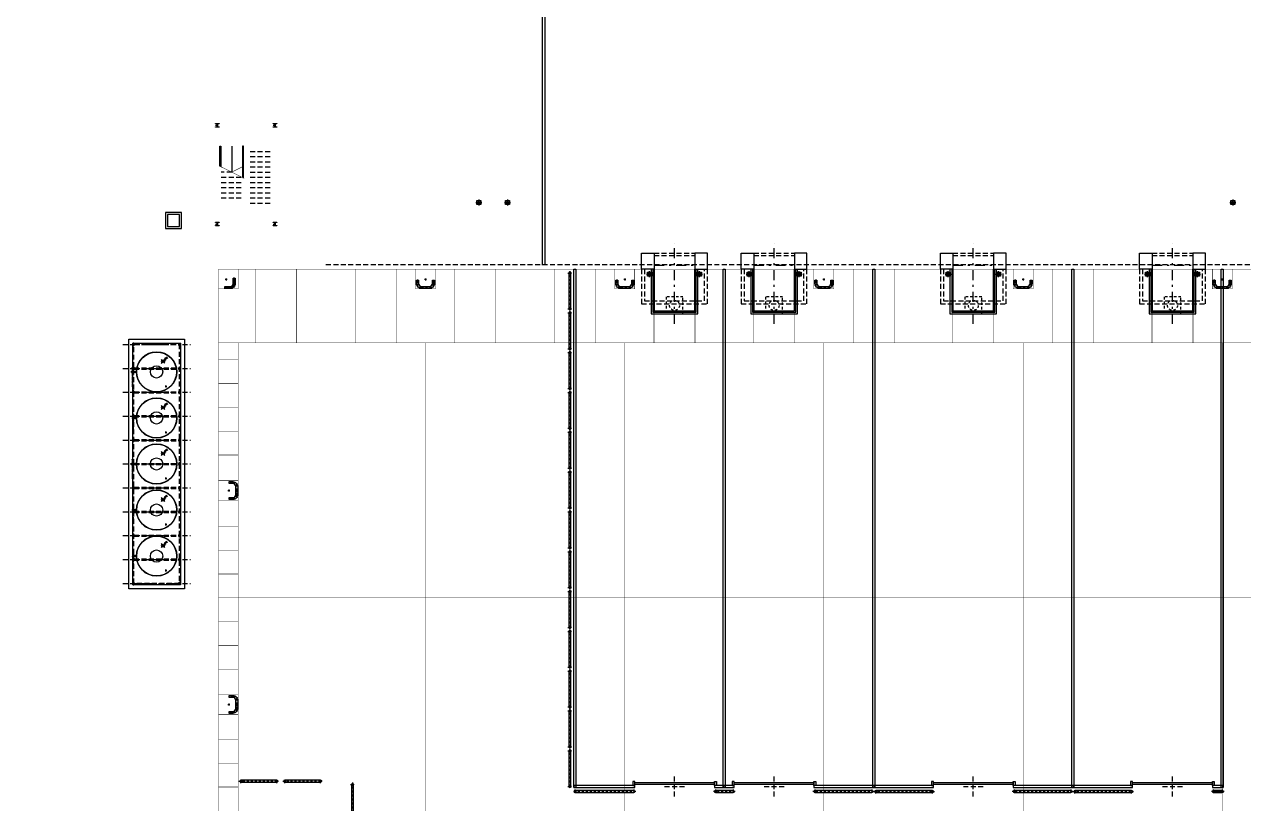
# Model space of a CAD drawing. Header units: millimetres. Extents: x 64 to 660, y 33 to 427.
# Drawn here: x 139.4 to 200.6, y 194.9 to 234.1 of the extents above; entities that cross this region are included whole.
import ezdxf

# ---------------------------------------------------------------- set-up
doc = ezdxf.new("R2010")
doc.units = ezdxf.units.MM
for name, pattern in [('CONTIN', [0]), ('DASHDOT', [1, 0.5, -0.25, 0, -0.25]), ('HIDDEN', [0.375, 0.25, -0.125])]:
    doc.linetypes.add(name, pattern=pattern)
for name, color, linetype in [('-GNBA-IS-AFMONT', 182, 'Continuous'), ('-GNBA-IS-PRI', 7, 'Continuous'), ('-GNBA-IS-VENT', 54, 'Continuous'), ('A-CARP-BARANDA', 7, 'Continuous'), ('A-CARP-DEFENSAS', 37, 'Continuous'), ('A-CARP-REJA', 251, 'Continuous'), ('A-CHAPA-PROY', 251, 'HIDDEN'), ('A-ESCALERA-DET', 252, 'Continuous'), ('A-ESCALERA-PROY-252', 252, 'HIDDEN'), ('A-ESTR-DOCK', 7, 'Continuous'), ('A-ESTR-MET', 7, 'Continuous'), ('A-ESTR-VISTA-01', 1, 'Continuous'), ('A-PAV-JUNTA-CONTRACCION-01', 7, 'Continuous'), ('A-PAV-JUNTA-CONTRACCION-02', 251, 'CONTIN'), ('A-PAV-JUNTA-DILATACION', 251, 'Continuous'), ('A-PAV-JUNTA-EXPANSION', 251, 'Continuous'), ('A-PISO-EXT', 7, 'Continuous'), ('Contorno', 7, 'Continuous')]:
    doc.layers.add(name, color=color, linetype=linetype)
doc.layers.add('00-ASZ-REVISION', color=7, linetype='Continuous', plot=False)

# ---------------------------------------------------------------- blocks, each defined once
blk = doc.blocks.new('*U13')
at = {"true_color": 0xf3e03b}
h = blk.add_hatch(color=53, dxfattribs=at)
h.dxf.hatch_style = 1
edge = h.paths.add_edge_path()
edge.add_line((-0.35, -0.025), (-0.35, -0.2))
edge.add_arc((-0.2, -0.2), 0.15, 180, 270)
edge.add_line((-0.2, -0.35), (0.2, -0.35))
edge.add_arc((0.2, -0.2), 0.15, 270, 360)
edge.add_line((0.35, -0.2), (0.35, -0.025))
edge.add_line((0.35, -0.025), (0.45, -0.025))
edge.add_line((0.45, -0.025), (0.45, -0.2))
edge.add_arc((0.2, -0.2), 0.25, -90, 0, ccw=False)
edge.add_line((0.2, -0.45), (-0.2, -0.45))
edge.add_arc((-0.2, -0.2), 0.25, 180, 270, ccw=False)
edge.add_line((-0.45, -0.2), (-0.45, -0.025))
edge.add_line((-0.45, -0.025), (-0.35, -0.025))
at = {"color": 253, "linetype": 'DASHDOT', "ltscale": 0.2}
for p, q in [((0.05, 0), (-0.05, 0)), ((0, 0.05), (0, -0.05))]:
    blk.add_line(p, q, dxfattribs=at)
blk.add_lwpolyline([(-0.4, 0), (-0.4, -0.2, 0.414214), (-0.2, -0.4), (0.2, -0.4, 0.414214), (0.4, -0.2), (0.4, 0)], format="xyb", dxfattribs=at)
blk.add_lwpolyline([(-0.35, -0.025), (-0.35, -0.2, 0.414214), (-0.2, -0.35), (0.2, -0.35, 0.414214), (0.35, -0.2), (0.35, -0.025), (0.45, -0.025), (0.45, -0.2, -0.414214), (0.2, -0.45), (-0.2, -0.45, -0.414214), (-0.45, -0.2), (-0.45, -0.025)], format="xyb", close=True)
at = {"color": 251, "linetype": 'HIDDEN', "ltscale": 0.1}
for centre in [(-0.4, -0.1), (0, -0.4), (0.4, -0.1)]:
    blk.add_circle(centre, 0.05, dxfattribs=at)
blk = doc.blocks.new('HE-SOPORTE-TANQUES-01')
at = {"color": 7, "linetype": 'DASHDOT', "ltscale": 0.5}
for p, q in [((-1.7, 6), (1.7, 6)), ((-1.7, 4.8), (1.7, 4.8)), ((-1.7, 3.6), (1.7, 3.6)), ((-1.7, 2.4), (1.7, 2.4)), ((-1.7, 1.2), (1.7, 1.2)), ((-1.7, 0), (1.7, 0)), ((-1.7, -1.2), (1.7, -1.2)), ((-1.7, -2.4), (1.7, -2.4)), ((-1.7, -3.6), (1.7, -3.6)), ((-1.7, -4.8), (1.7, -4.8)), ((-1.7, -6), (1.7, -6))]:
    blk.add_line(p, q, dxfattribs=at)
at = {"color": 7, "linetype": 'HIDDEN'}
for p, q in [((-1.14, 4.83), (1.14, 4.83)), ((-1.14, 4.77), (1.14, 4.77)), ((-1.14, 3.63), (1.14, 3.63)), ((-1.14, 3.57), (1.14, 3.57)), ((-1.14, 2.43), (1.14, 2.43)), ((-1.14, 2.37), (1.14, 2.37)), ((-1.14, 1.23), (1.14, 1.23)), ((-1.14, 1.17), (1.14, 1.17)), ((-1.14, 0.03), (1.14, 0.03)), ((-1.14, -0.03), (1.14, -0.03)), ((-1.14, -1.17), (1.14, -1.17)), ((-1.14, -1.23), (1.14, -1.23)), ((-1.14, -2.37), (1.14, -2.37)), ((-1.14, -2.43), (1.14, -2.43)), ((-1.14, -3.57), (1.14, -3.57)), ((-1.14, -3.63), (1.14, -3.63))]:
    blk.add_line(p, q, dxfattribs=at)
at = {"color": 253, "linetype": 'HIDDEN'}
for p, q in [((-1.14, -4.77), (1.14, -4.77)), ((-1.14, -4.83), (1.14, -4.83))]:
    blk.add_line(p, q, dxfattribs=at)
at = {"color": 7}
for points in [[(-1.4, 6.27), (1.4, 6.27), (1.4, -6.27), (-1.4, -6.27)], [(-1.2, 6.07), (1.2, 6.07), (1.2, -6.07), (-1.2, -6.07)]]:
    blk.add_lwpolyline(points, close=True, dxfattribs=at)
for points in [[(-1.156203, 5.940824), (-1.195399, 5.937688, 0.391021), (-1.2, 5.932704), (-1.2, 5.93), (-1.14, 5.93), (-1.14, 6.07), (-1.2, 6.07), (-1.2, 6.067296, 0.391021), (-1.195399, 6.062312), (-1.156203, 6.059176, -0.391021), (-1.147, 6.049208), (-1.147, 5.950792, -0.391021)], [(1.156203, 5.940824), (1.195399, 5.937688, -0.391021), (1.2, 5.932704), (1.2, 5.93), (1.14, 5.93), (1.14, 6.07), (1.2, 6.07), (1.2, 6.067296, -0.391021), (1.195399, 6.062312), (1.156203, 6.059176, 0.391021), (1.147, 6.049208), (1.147, 5.950792, 0.391021)], [(-1.156203, 4.740824), (-1.195399, 4.737688, 0.391021), (-1.2, 4.732704), (-1.2, 4.73), (-1.14, 4.73), (-1.14, 4.87), (-1.2, 4.87), (-1.2, 4.867296, 0.391021), (-1.195399, 4.862312), (-1.156203, 4.859176, -0.391021), (-1.147, 4.849208), (-1.147, 4.750792, -0.391021)], [(1.156203, 4.740824), (1.195399, 4.737688, -0.391021), (1.2, 4.732704), (1.2, 4.73), (1.14, 4.73), (1.14, 4.87), (1.2, 4.87), (1.2, 4.867296, -0.391021), (1.195399, 4.862312), (1.156203, 4.859176, 0.391021), (1.147, 4.849208), (1.147, 4.750792, 0.391021)], [(-1.156203, 3.540824), (-1.195399, 3.537688, 0.391021), (-1.2, 3.532704), (-1.2, 3.53), (-1.14, 3.53), (-1.14, 3.67), (-1.2, 3.67), (-1.2, 3.667296, 0.391021), (-1.195399, 3.662312), (-1.156203, 3.659176, -0.391021), (-1.147, 3.649208), (-1.147, 3.550792, -0.391021)], [(1.156203, 3.540824), (1.195399, 3.537688, -0.391021), (1.2, 3.532704), (1.2, 3.53), (1.14, 3.53), (1.14, 3.67), (1.2, 3.67), (1.2, 3.667296, -0.391021), (1.195399, 3.662312), (1.156203, 3.659176, 0.391021), (1.147, 3.649208), (1.147, 3.550792, 0.391021)], [(-1.156203, 2.340824), (-1.195399, 2.337688, 0.391021), (-1.2, 2.332704), (-1.2, 2.33), (-1.14, 2.33), (-1.14, 2.47), (-1.2, 2.47), (-1.2, 2.467296, 0.391021), (-1.195399, 2.462312), (-1.156203, 2.459176, -0.391021), (-1.147, 2.449208), (-1.147, 2.350792, -0.391021)], [(1.156203, 2.340824), (1.195399, 2.337688, -0.391021), (1.2, 2.332704), (1.2, 2.33), (1.14, 2.33), (1.14, 2.47), (1.2, 2.47), (1.2, 2.467296, -0.391021), (1.195399, 2.462312), (1.156203, 2.459176, 0.391021), (1.147, 2.449208), (1.147, 2.350792, 0.391021)], [(-1.156203, 1.140824), (-1.195399, 1.137688, 0.391021), (-1.2, 1.132704), (-1.2, 1.13), (-1.14, 1.13), (-1.14, 1.27), (-1.2, 1.27), (-1.2, 1.267296, 0.391021), (-1.195399, 1.262312), (-1.156203, 1.259176, -0.391021), (-1.147, 1.249208), (-1.147, 1.150792, -0.391021)], [(1.156203, 1.140824), (1.195399, 1.137688, -0.391021), (1.2, 1.132704), (1.2, 1.13), (1.14, 1.13), (1.14, 1.27), (1.2, 1.27), (1.2, 1.267296, -0.391021), (1.195399, 1.262312), (1.156203, 1.259176, 0.391021), (1.147, 1.249208), (1.147, 1.150792, 0.391021)], [(-1.156203, -0.059176), (-1.195399, -0.062312, 0.391021), (-1.2, -0.067296), (-1.2, -0.07), (-1.14, -0.07), (-1.14, 0.07), (-1.2, 0.07), (-1.2, 0.067296, 0.391021), (-1.195399, 0.062312), (-1.156203, 0.059176, -0.391021), (-1.147, 0.049208), (-1.147, -0.049208, -0.391021)], [(1.156203, -0.059176), (1.195399, -0.062312, -0.391021), (1.2, -0.067296), (1.2, -0.07), (1.14, -0.07), (1.14, 0.07), (1.2, 0.07), (1.2, 0.067296, -0.391021), (1.195399, 0.062312), (1.156203, 0.059176, 0.391021), (1.147, 0.049208), (1.147, -0.049208, 0.391021)], [(-1.156203, -1.259176), (-1.195399, -1.262312, 0.391021), (-1.2, -1.267296), (-1.2, -1.27), (-1.14, -1.27), (-1.14, -1.13), (-1.2, -1.13), (-1.2, -1.132704, 0.391021), (-1.195399, -1.137688), (-1.156203, -1.140824, -0.391021), (-1.147, -1.150792), (-1.147, -1.249208, -0.391021)], [(1.156203, -1.259176), (1.195399, -1.262312, -0.391021), (1.2, -1.267296), (1.2, -1.27), (1.14, -1.27), (1.14, -1.13), (1.2, -1.13), (1.2, -1.132704, -0.391021), (1.195399, -1.137688), (1.156203, -1.140824, 0.391021), (1.147, -1.150792), (1.147, -1.249208, 0.391021)], [(-1.156203, -2.459176), (-1.195399, -2.462312, 0.391021), (-1.2, -2.467296), (-1.2, -2.47), (-1.14, -2.47), (-1.14, -2.33), (-1.2, -2.33), (-1.2, -2.332704, 0.391021), (-1.195399, -2.337688), (-1.156203, -2.340824, -0.391021), (-1.147, -2.350792), (-1.147, -2.449208, -0.391021)], [(1.156203, -2.459176), (1.195399, -2.462312, -0.391021), (1.2, -2.467296), (1.2, -2.47), (1.14, -2.47), (1.14, -2.33), (1.2, -2.33), (1.2, -2.332704, -0.391021), (1.195399, -2.337688), (1.156203, -2.340824, 0.391021), (1.147, -2.350792), (1.147, -2.449208, 0.391021)], [(-1.156203, -3.659176), (-1.195399, -3.662312, 0.391021), (-1.2, -3.667296), (-1.2, -3.67), (-1.14, -3.67), (-1.14, -3.53), (-1.2, -3.53), (-1.2, -3.532704, 0.391021), (-1.195399, -3.537688), (-1.156203, -3.540824, -0.391021), (-1.147, -3.550792), (-1.147, -3.649208, -0.391021)], [(1.156203, -3.659176), (1.195399, -3.662312, -0.391021), (1.2, -3.667296), (1.2, -3.67), (1.14, -3.67), (1.14, -3.53), (1.2, -3.53), (1.2, -3.532704, -0.391021), (1.195399, -3.537688), (1.156203, -3.540824, 0.391021), (1.147, -3.550792), (1.147, -3.649208, 0.391021)], [(-1.156203, -4.859176), (-1.195399, -4.862312, 0.391021), (-1.2, -4.867296), (-1.2, -4.87), (-1.14, -4.87), (-1.14, -4.73), (-1.2, -4.73), (-1.2, -4.732704, 0.391021), (-1.195399, -4.737688), (-1.156203, -4.740824, -0.391021), (-1.147, -4.750792), (-1.147, -4.849208, -0.391021)], [(1.156203, -4.859176), (1.195399, -4.862312, -0.391021), (1.2, -4.867296), (1.2, -4.87), (1.14, -4.87), (1.14, -4.73), (1.2, -4.73), (1.2, -4.732704, -0.391021), (1.195399, -4.737688), (1.156203, -4.740824, 0.391021), (1.147, -4.750792), (1.147, -4.849208, 0.391021)], [(-1.156203, -6.059176), (-1.195399, -6.062312, 0.391021), (-1.2, -6.067296), (-1.2, -6.07), (-1.14, -6.07), (-1.14, -5.93), (-1.2, -5.93), (-1.2, -5.932704, 0.391021), (-1.195399, -5.937688), (-1.156203, -5.940824, -0.391021), (-1.147, -5.950792), (-1.147, -6.049208, -0.391021)], [(1.156203, -6.059176), (1.195399, -6.062312, -0.391021), (1.2, -6.067296), (1.2, -6.07), (1.14, -6.07), (1.14, -5.93), (1.2, -5.93), (1.2, -5.932704, -0.391021), (1.195399, -5.937688), (1.156203, -5.940824, 0.391021), (1.147, -5.950792), (1.147, -6.049208, 0.391021)]]:
    blk.add_lwpolyline(points, format="xyb", close=True, dxfattribs=at)
at = {"color": 253, "linetype": 'HIDDEN'}
blk.add_lwpolyline([(-1.14, 6.01), (1.14, 6.01), (1.14, -6.01), (-1.14, -6.01)], close=True, dxfattribs=at)
blk = doc.blocks.new('DOCK-T3-204x290-01-PL')
at = {"linetype": 'ByBlock'}
for p, q in [((-1.02, 0), (1.02, 0)), ((-1.02, -0.12), (1.02, -0.12))]:
    blk.add_line(p, q, dxfattribs=at)
at = {"color": 253, "linetype": 'DASHDOT'}
for p, q in [((0, -3.55), (0, 0.5)), ((-1.02, -0.6), (1.02, -0.6))]:
    blk.add_line(p, q, dxfattribs=at)
for points in [[(-1.65, 0), (-1.02, 0), (-1.02, -0.8), (-1.65, -0.8)], [(1.02, -0.8), (1.65, -0.8), (1.65, 0), (1.02, 0)]]:
    blk.add_lwpolyline(points, close=True)
at = {"linetype": 'ByBlock'}
for points in [[(-1.65, -0.8), (-1.65, -2.55), (1.65, -2.55), (1.65, -0.8)], [(-1.5, -0.8), (-1.5, -2.4), (1.5, -2.4), (1.5, -0.8)]]:
    blk.add_lwpolyline(points, dxfattribs=at)
for points in [[(-1.17, -0.8), (-1.17, -3.05), (1.17, -3.05), (1.17, -0.8)], [(-1.085, -0.8), (-1.085, -2.965), (1.085, -2.965), (1.085, -0.8)], [(-1.02, -0.8), (-1.02, -2.9), (1.02, -2.9), (1.02, -0.8)]]:
    blk.add_lwpolyline(points)
at = {"color": 254, "linetype": 'HIDDEN', "ltscale": 0.5}
blk.add_lwpolyline([(0.425, -2.2), (-0.425, -2.2), (-0.425, -3.05), (0.425, -3.05)], close=True, dxfattribs=at)
blk.add_circle((0, -2.625), 0.25, dxfattribs=at)
blk = doc.blocks.new('*U20')
at = {"color": 253, "linetype": 'HIDDEN'}
for p, q in [((-0.5, 0), (0.5, 0)), ((0, -0.5), (0, 0.5))]:
    blk.add_line(p, q, dxfattribs=at)
for points in [[(-2, -0.05), (-2, 0.05), (-5.05, 0.05), (-5.05, -0.05)], [(-2, 0.05), (-2, 0.25), (-2.1, 0.25), (-2.1, 0.05)], [(-2, 0.2), (2, 0.2), (2, 0.1), (-2, 0.1)], [(2, 0.05), (2, 0.25), (2.1, 0.25), (2.1, 0.05)], [(5.05, -0.05), (5.05, 0.05), (2, 0.05), (2, -0.05)]]:
    blk.add_lwpolyline(points, close=True)
blk = doc.blocks.new('*U26')
at = {"color": 253, "linetype": 'HIDDEN'}
for p, q in [((-0.5, 0), (0.5, 0)), ((0, -0.5), (0, 0.5))]:
    blk.add_line(p, q, dxfattribs=at)
for points in [[(-2, -0.05), (-2, 0.05), (-5.05, 0.05), (-5.05, -0.05)], [(-2, 0.05), (-2, 0.25), (-2.1, 0.25), (-2.1, 0.05)], [(-2, 0.2), (2, 0.2), (2, 0.1), (-2, 0.1)], [(2, 0.05), (2, 0.25), (2.1, 0.25), (2.1, 0.05)], [(2.55, -0.05), (2.55, 0.05), (2, 0.05), (2, -0.05)]]:
    blk.add_lwpolyline(points, close=True)
blk = doc.blocks.new('*U24')
at = {"color": 253, "linetype": 'HIDDEN'}
for p, q in [((-0.5, 0), (0.5, 0)), ((0, -0.5), (0, 0.5))]:
    blk.add_line(p, q, dxfattribs=at)
for points in [[(-2, -0.05), (-2, 0.05), (-2.55, 0.05), (-2.55, -0.05)], [(-2, 0.05), (-2, 0.25), (-2.1, 0.25), (-2.1, 0.05)], [(-2, 0.2), (2, 0.2), (2, 0.1), (-2, 0.1)], [(2, 0.05), (2, 0.25), (2.1, 0.25), (2.1, 0.05)], [(5.05, -0.05), (5.05, 0.05), (2, 0.05), (2, -0.05)]]:
    blk.add_lwpolyline(points, close=True)
blk = doc.blocks.new('IPB200')
at = {"color": 254, "linetype": 'HIDDEN', "ltscale": 0.2}
for p, q in [((-0.090909, 0), (0.090909, 0)), ((0, -0.090909), (0, 0.090909))]:
    blk.add_line(p, q, dxfattribs=at)
at = {"color": 0}
blk.add_lwpolyline([(0.004091, 0.060909), (0.004091, -0.060909, 0.414214), (0.020455, -0.077273), (0.090909, -0.077273), (0.090909, -0.090909), (-0.090909, -0.090909), (-0.090909, -0.077273), (-0.020455, -0.077273, 0.414214), (-0.004091, -0.060909), (-0.004091, 0.060909, 0.414214), (-0.020455, 0.077273), (-0.090909, 0.077273), (-0.090909, 0.090909), (0.090909, 0.090909), (0.090909, 0.077273), (0.020455, 0.077273, 0.414214)], format="xyb", close=True, dxfattribs=at)
blk = doc.blocks.new('ESCALERA-ESCAPE-01-02A-PL')
at = {"layer": 'A-CARP-BARANDA'}
for points in [[(-2.412857, -0.125), (-4.01, -0.125), (-4.01, -0.175), (-2.437619, -0.175)], [(-3.007143, -1.325), (-4.01, -1.325), (-4.01, -1.275), (-2.982381, -1.275)]]:
    blk.add_lwpolyline(points, dxfattribs=at)
at = {"layer": 'A-ESCALERA-DET', "const_width": 0.025}
for points in [[(-3.019524, -1.35), (-2.400476, -0.1)], [(-2.97, -0.2), (-2.71, -0.725), (-2.97, -1.25)], [(-4.01, -0.725), (-3.75, -0.725)]]:
    blk.add_lwpolyline(points, dxfattribs=at)
at = {"layer": 'A-ESCALERA-DET'}
blk.add_lwpolyline([(-4.01, -0.725), (-2.71, -0.725)], dxfattribs=at)
at = {"layer": 'A-ESCALERA-PROY-252'}
for p, q in [((-3.75, 0.2), (-3.75, 1.25)), ((-3.49, 0.2), (-3.49, 1.25)), ((-3.23, 0.2), (-3.23, 1.25)), ((-2.97, 0.2), (-2.97, 1.25)), ((-2.71, 0.2), (-2.71, 1.25)), ((-2.45, 0.2), (-2.45, 1.25)), ((-2.19, 0.2), (-2.19, 1.25)), ((-1.93, 0.2), (-1.93, 1.25)), ((-1.67, 0.2), (-1.67, 1.25)), ((-1.41, 0.2), (-1.41, 1.25)), ((-1.15, 0.2), (-1.15, 1.25)), ((-2.45, -1.25), (-2.45, -0.2)), ((-2.19, -1.25), (-2.19, -0.2)), ((-1.93, -1.25), (-1.93, -0.2)), ((-1.67, -1.25), (-1.67, -0.2)), ((-1.41, -1.25), (-1.41, -0.2)), ((-2.71, -0.725), (-2.71, -1.25))]:
    blk.add_line(p, q, dxfattribs=at)
at = {"layer": 'A-ESTR-MET', "rotation": 90}
for p in [(-5.06, 1.45), (-0.1, 1.45), (-5.06, -1.45), (-0.1, -1.45)]:
    blk.add_blockref('IPB200', p, dxfattribs=at)
blk = doc.blocks.new('CS')
for p, q in [((-0.662154, 0), (-0.634387, 0)), ((-0.625842, 0), (-0.598075, 0)), ((-0.580987, 0), (-0.548947, 0)), ((-0.533995, 0), (-0.493411, 0)), ((-0.482732, 0), (-0.418652, 0)), ((-0.390885, 0), (-0.273406, 0)), ((-0.24991, 0), (0, 0)), ((-0.181559, 0.041538), (-0.181559, -0.035604))]:
    blk.add_line(p, q)
blk = doc.blocks.new('%%C 1 1-4')
for radius in [0.0215, 0.0155]:
    blk.add_circle((0, 0), radius)
blk = doc.blocks.new('V-FLOT')
at = {"linetype": 'Continuous'}
for p, q in [((-0.129308, 0), (-0.405278, 0)), ((-0.268321, -0.133536), (-0.268321, 0.136956)), ((-0.129308, 0.052132), (-0.129308, -0.052132)), ((-0.064654, 0), (-0.120308, 0.052132)), ((-0.120308, 0.052132), (-0.120308, -0.052132)), ((-0.120308, -0.052132), (-0.064654, 0)), ((-0.064654, 0), (-0.009, 0.052132)), ((-0.009, -0.052132), (-0.064654, 0)), ((-0.009, 0.052132), (-0.009, -0.052132)), ((0, 0.052132), (0, -0.052132))]:
    blk.add_line(p, q, dxfattribs=at)
blk.add_circle((-0.268321, 0), 0.07275, dxfattribs=at)
blk = doc.blocks.new('CI60')
for points in [[(-0.4, -0.1), (0.4, -0.1), (0.4, 0.7), (-0.4, 0.7)], [(-0.3, 0), (0.3, 0), (0.3, 0.6), (-0.3, 0.6)]]:
    blk.add_lwpolyline(points, close=True)
blk = doc.blocks.new('A$C76CC2371')
at = {"layer": '-GNBA-IS-PRI', "linetype": 'Continuous'}
blk.add_blockref('CI60', (-2.05, 131.937355), dxfattribs=at)
blk = doc.blocks.new('*U41')
at = {"true_color": 0xf3e03b}
h = blk.add_hatch(color=53, dxfattribs=at)
h.dxf.hatch_style = 1
edge = h.paths.add_edge_path()
edge.add_line((-0.075, -0.35), (0.2, -0.35))
edge.add_arc((0.2, -0.2), 0.15, 270, 360)
edge.add_line((0.35, -0.2), (0.35, 0.075))
edge.add_line((0.35, 0.075), (0.45, 0.075))
edge.add_line((0.45, 0.075), (0.45, -0.2))
edge.add_arc((0.2, -0.2), 0.25, -90, 0, ccw=False)
edge.add_line((0.2, -0.45), (-0.075, -0.45))
edge.add_line((-0.075, -0.45), (-0.075, -0.35))
at = {"color": 253, "linetype": 'DASHDOT', "ltscale": 0.2}
for p, q in [((0.05, 0), (-0.05, 0)), ((0, 0.05), (0, -0.05))]:
    blk.add_line(p, q, dxfattribs=at)
blk.add_lwpolyline([(-0.1, -0.4), (0.2, -0.4, 0.414214), (0.4, -0.2), (0.4, 0.1)], format="xyb", dxfattribs=at)
blk.add_lwpolyline([(-0.075, -0.35), (-0.075, -0.35), (-0.075, -0.35), (0.2, -0.35, 0.414214), (0.35, -0.2), (0.35, 0.075), (0.45, 0.075), (0.45, -0.2, -0.414214), (0.2, -0.45), (-0.075, -0.45), (-0.075, -0.45), (-0.075, -0.45)], format="xyb", close=True)
at = {"color": 251, "linetype": 'HIDDEN', "ltscale": 0.1}
for centre in [(0.4, 0), (0, -0.4)]:
    blk.add_circle(centre, 0.05, dxfattribs=at)
blk = doc.blocks.new('*U48')
at = {"true_color": 0xf3e03b}
h = blk.add_hatch(color=53, dxfattribs=at)
h.dxf.hatch_style = 1
edge = h.paths.add_edge_path()
edge.add_line((2.85, 0.05), (0, 0.05))
edge.add_arc((0, 0), 0.05, 90, 270)
edge.add_line((0, -0.05), (2.85, -0.05))
edge.add_arc((2.85, 0), 0.05, 270, 450)
at = {"color": 253, "linetype": 'DASHDOT', "ltscale": 0.2}
for p, q in [((2.95, 0), (-0.1, 0)), ((0, 0.1), (0, -0.1)), ((2.85, 0.1), (2.85, -0.1))]:
    blk.add_line(p, q, dxfattribs=at)
blk.add_lwpolyline([(2.85, 0.05), (0, 0.05, 1), (0, -0.05), (2.85, -0.05, 1), (2.85, 0.05)], format="xyb")
at = {"color": 251, "linetype": 'HIDDEN', "ltscale": 0.1}
for centre in [(0, 0), (2.85, 0)]:
    blk.add_circle(centre, 0.05, dxfattribs=at)
blk = doc.blocks.new('*U49')
at = {"true_color": 0xf3e03b}
h = blk.add_hatch(color=53, dxfattribs=at)
h.dxf.hatch_style = 1
edge = h.paths.add_edge_path()
edge.add_line((-2.85, -0.05), (0, -0.05))
edge.add_arc((0, 0), 0.05, 270, 450)
edge.add_line((0, 0.05), (-2.85, 0.05))
edge.add_arc((-2.85, 0), 0.05, 90, 270)
at = {"color": 253, "linetype": 'DASHDOT', "ltscale": 0.2}
for p, q in [((-2.95, 0), (0.1, 0)), ((-2.85, -0.1), (-2.85, 0.1)), ((0, -0.1), (0, 0.1))]:
    blk.add_line(p, q, dxfattribs=at)
blk.add_lwpolyline([(-2.85, -0.05), (0, -0.05, 1), (0, 0.05), (-2.85, 0.05, 1), (-2.85, -0.05)], format="xyb")
at = {"color": 251, "linetype": 'HIDDEN', "ltscale": 0.1}
for centre in [(-2.85, 0), (0, 0)]:
    blk.add_circle(centre, 0.05, dxfattribs=at)
blk = doc.blocks.new('*U50')
at = {"true_color": 0xf3e03b}
h = blk.add_hatch(color=53, dxfattribs=at)
h.dxf.hatch_style = 1
edge = h.paths.add_edge_path()
edge.add_line((0.9, 0.05), (0, 0.05))
edge.add_arc((0, 0), 0.05, 90, 270)
edge.add_line((0, -0.05), (0.9, -0.05))
edge.add_arc((0.9, 0), 0.05, 270, 450)
at = {"color": 253, "linetype": 'DASHDOT', "ltscale": 0.2}
for p, q in [((1, 0), (-0.1, 0)), ((0, 0.1), (0, -0.1)), ((0.9, 0.1), (0.9, -0.1))]:
    blk.add_line(p, q, dxfattribs=at)
blk.add_lwpolyline([(0.9, 0.05), (0, 0.05, 1), (0, -0.05), (0.9, -0.05, 1), (0.9, 0.05)], format="xyb")
at = {"color": 251, "linetype": 'HIDDEN', "ltscale": 0.1}
for centre in [(0, 0), (0.9, 0)]:
    blk.add_circle(centre, 0.05, dxfattribs=at)
blk = doc.blocks.new('*U51')
at = {"true_color": 0xf3e03b}
h = blk.add_hatch(color=53, dxfattribs=at)
h.dxf.hatch_style = 1
edge = h.paths.add_edge_path()
edge.add_line((2.95, 0.05), (0, 0.05))
edge.add_arc((0, 0), 0.05, 90, 270)
edge.add_line((0, -0.05), (2.95, -0.05))
edge.add_arc((2.95, 0), 0.05, 270, 450)
at = {"color": 253, "linetype": 'DASHDOT', "ltscale": 0.2}
for p, q in [((3.05, 0), (-0.1, 0)), ((0, 0.1), (0, -0.1)), ((2.95, 0.1), (2.95, -0.1))]:
    blk.add_line(p, q, dxfattribs=at)
blk.add_lwpolyline([(2.95, 0.05), (0, 0.05, 1), (0, -0.05), (2.95, -0.05, 1), (2.95, 0.05)], format="xyb")
at = {"color": 251, "linetype": 'HIDDEN', "ltscale": 0.1}
for centre in [(0, 0), (2.95, 0)]:
    blk.add_circle(centre, 0.05, dxfattribs=at)
blk = doc.blocks.new('*U40')
at = {"true_color": 0xf3e03b}
h = blk.add_hatch(color=53, dxfattribs=at)
h.dxf.hatch_style = 1
edge = h.paths.add_edge_path()
edge.add_line((-0.05, 1.8), (-0.05, 0))
edge.add_arc((0, 0), 0.05, 180, 360)
edge.add_line((0.05, 0), (0.05, 1.8))
edge.add_arc((0, 1.8), 0.05, 0, 180)
at = {"color": 253, "linetype": 'DASHDOT', "ltscale": 0.2}
for p, q in [((0, 1.9), (0, -0.1)), ((-0.1, 1.8), (0.1, 1.8)), ((-0.1, 0), (0.1, 0))]:
    blk.add_line(p, q, dxfattribs=at)
blk.add_lwpolyline([(-0.05, 1.8), (-0.05, 0, 1), (0.05, 0), (0.05, 1.8, 1), (-0.05, 1.8)], format="xyb")
at = {"color": 251, "linetype": 'HIDDEN', "ltscale": 0.1}
for centre in [(0, 1.8), (0, 0)]:
    blk.add_circle(centre, 0.05, dxfattribs=at)
blk = doc.blocks.new('*U52')
at = {"true_color": 0xf3e03b}
h = blk.add_hatch(color=53, dxfattribs=at)
h.dxf.hatch_style = 1
edge = h.paths.add_edge_path()
edge.add_line((0.45, 0.05), (0, 0.05))
edge.add_arc((0, 0), 0.05, 90, 270)
edge.add_line((0, -0.05), (0.45, -0.05))
edge.add_arc((0.45, 0), 0.05, 270, 450)
at = {"color": 253, "linetype": 'DASHDOT', "ltscale": 0.2}
for p, q in [((0.55, 0), (-0.1, 0)), ((0, 0.1), (0, -0.1)), ((0.45, 0.1), (0.45, -0.1))]:
    blk.add_line(p, q, dxfattribs=at)
blk.add_lwpolyline([(0.45, 0.05), (0, 0.05, 1), (0, -0.05), (0.45, -0.05, 1), (0.45, 0.05)], format="xyb")
at = {"color": 251, "linetype": 'HIDDEN', "ltscale": 0.1}
for centre in [(0, 0), (0.45, 0)]:
    blk.add_circle(centre, 0.05, dxfattribs=at)
blk = doc.blocks.new('DEFENSA-03-PUNTUAL-PL')
blk.add_hatch(color=253).paths.add_polyline_path([(0.1, 0.1), (0.1, -0.1), (-0.1, -0.1), (-0.1, 0.1)])
at = {"true_color": 0xf3e03b}
h = blk.add_hatch(color=53, dxfattribs=at)
h.dxf.hatch_style = 1
edge = h.paths.add_edge_path()
edge.add_arc((0, 0), 0.05, 0, 360)
at = {"linetype": 'HIDDEN', "ltscale": 0.2}
for p, q in [((-0.15, 0), (0.15, 0)), ((0, -0.15), (0, 0.15))]:
    blk.add_line(p, q, dxfattribs=at)
blk.add_lwpolyline([(0.1, 0.1), (0.1, -0.1), (-0.1, -0.1), (-0.1, 0.1)], close=True)
for centre, radius in [((-0.075, 0.075), 0.0104), ((0, 0), 0.05), ((0.075, 0.075), 0.0104), ((-0.075, -0.075), 0.0104), ((0.075, -0.075), 0.0104)]:
    blk.add_circle(centre, radius)
blk = doc.blocks.new('*U38')
at = {"true_color": 0xf3e03b}
h = blk.add_hatch(color=53, dxfattribs=at)
h.dxf.hatch_style = 1
edge = h.paths.add_edge_path()
edge.add_line((1.420327, 0.05), (0, 0.05))
edge.add_arc((0, 0), 0.05, 90, 270)
edge.add_line((0, -0.05), (1.420327, -0.05))
edge.add_arc((1.420327, 0), 0.05, 270, 450)
at = {"color": 253, "linetype": 'DASHDOT', "ltscale": 0.2}
for p, q in [((1.520327, 0), (-0.1, 0)), ((0, 0.1), (0, -0.1)), ((1.420327, 0.1), (1.420327, -0.1))]:
    blk.add_line(p, q, dxfattribs=at)
blk.add_lwpolyline([(1.420327, 0.05), (0, 0.05, 1), (0, -0.05), (1.420327, -0.05, 1), (1.420327, 0.05)], format="xyb")
at = {"color": 251, "linetype": 'HIDDEN', "ltscale": 0.1}
for centre in [(0, 0), (1.420327, 0)]:
    blk.add_circle(centre, 0.05, dxfattribs=at)
blk = doc.blocks.new('defensa')
at = {"true_color": 0xf3e03b}
h = blk.add_hatch(color=53, dxfattribs=at)
h.dxf.hatch_style = 1
edge = h.paths.add_edge_path()
edge.add_arc((0, 0), 0.05, 0, 360)
at = {"color": 253, "linetype": 'HIDDEN', "ltscale": 0.4}
for p, q in [((-0.15, 0), (0.15, 0)), ((0, 0.15), (0, -0.15))]:
    blk.add_line(p, q, dxfattribs=at)
at = {"color": 37}
blk.add_lwpolyline([(0.1, -0.1), (-0.1, -0.1), (-0.1, 0.1), (0.1, 0.1)], close=True, dxfattribs=at)
at = {"color": 253}
for centre in [(-0.074714, 0.074872), (0.074714, 0.074872), (-0.074714, -0.074872), (0.074714, -0.074872)]:
    blk.add_circle(centre, 0.010447, dxfattribs=at)
at = {"color": 0}
for radius in [0.051, 0.05]:
    blk.add_circle((0, 0), radius, dxfattribs=at)
blk = doc.blocks.new('*U70')
at = {"true_color": 0xf3e03b}
h = blk.add_hatch(color=53, dxfattribs=at)
h.dxf.hatch_style = 1
edge = h.paths.add_edge_path()
edge.add_line((1.8, 0.05), (0, 0.05))
edge.add_arc((0, 0), 0.05, 90, 270)
edge.add_line((0, -0.05), (1.8, -0.05))
edge.add_arc((1.8, 0), 0.05, 270, 450)
at = {"color": 253, "linetype": 'DASHDOT', "ltscale": 0.2}
for p, q in [((1.9, 0), (-0.1, 0)), ((0, 0.1), (0, -0.1)), ((1.8, 0.1), (1.8, -0.1))]:
    blk.add_line(p, q, dxfattribs=at)
blk.add_lwpolyline([(1.8, 0.05), (0, 0.05, 1), (0, -0.05), (1.8, -0.05, 1), (1.8, 0.05)], format="xyb")
at = {"color": 251, "linetype": 'HIDDEN', "ltscale": 0.1}
for centre in [(0, 0), (1.8, 0)]:
    blk.add_circle(centre, 0.05, dxfattribs=at)
blk = doc.blocks.new('A$C25E1659C')
at = {"layer": 'A-PISO-EXT', "linetype": 'HIDDEN', "ltscale": 10}
blk.add_lwpolyline([(43.114995, 42.925183), (43.114995, 95.925183), (38.114995, 95.925183, -0.414214), (37.614995, 96.425183), (37.614995, 97.425183, -0.414214), (38.114995, 97.925183), (43.114995, 97.925183), (43.114995, 104.925183), (-1.756586, 104.925183, -0.414065), (-8.256585, 111.421882), (-8.266739, 131.417565, -0.181203), (-4.57815, 141.276682), (-1.581639, 144.71725, -0.216304), (2.181643, 146.425183), (2.181643, 146.425183), (7.235466, 146.425183, -0.177744), (23.410172, 140.487683, 0.301681), (39.886411, 138.540567, -0.117629), (47.786396, 140.425183), (90.214995, 140.425183)], format="xyb", dxfattribs=at)
at = {"layer": 'A-PISO-EXT', "color": 251, "linetype": 'HIDDEN', "ltscale": 10}
blk.add_lwpolyline([(43.114995, 105.075183), (-1.606662, 105.075183, -0.414065), (-8.106661, 111.571882), (-8.116739, 131.417641, -0.181203), (-4.465036, 141.178167), (-1.468634, 144.61861, -0.216295), (2.181643, 146.275183), (2.181643, 146.275183), (7.235466, 146.275183, -0.177744), (23.313124, 140.373308, 0.301681), (39.954125, 138.406721, -0.117629), (47.786396, 140.275183), (90.214551, 140.275183, -0.00074), (90.221947, 140.275172, -0.413347), (92.564995, 137.925183), (92.564995, 121.925183)], format="xyb", dxfattribs=at)

msp = doc.modelspace()

# ---------------------------------------------------------------- linework, layer by layer
at = {"layer": '-GNBA-IS-AFMONT'}
for p, q in [((144.798, 216.81), (144.792, 216.864)), ((144.798, 216.649), (144.798, 216.81)), ((144.8, 216.65), (144.8, 216.81)), ((144.807, 216.666), (144.807, 216.81)), ((144.814, 216.65), (144.814, 216.81)), ((144.816, 216.81), (144.822, 216.864)), ((144.816, 216.649), (144.816, 216.81)), ((144.748, 216.662), (144.748, 216.633)), ((144.748, 216.662), (144.758, 216.662)), ((144.748, 216.604), (144.748, 216.633)), ((144.748, 216.604), (144.758, 216.604)), ((144.758, 216.633), (144.758, 216.669)), ((144.758, 216.669), (144.767, 216.669)), ((144.758, 216.633), (144.758, 216.597)), ((144.758, 216.597), (144.767, 216.597)), ((144.767, 216.669), (144.767, 216.633)), ((144.767, 216.666), (144.798, 216.666)), ((144.767, 216.597), (144.767, 216.633)), ((144.767, 216.6), (144.807, 216.6)), ((144.803, 216.635), (144.805, 216.638)), ((144.803, 216.635), (144.803, 216.632)), ((144.803, 216.632), (144.805, 216.629)), ((144.805, 216.638), (144.809, 216.638)), ((144.805, 216.629), (144.809, 216.629)), ((144.807, 216.577), (144.807, 216.667)), ((144.847, 216.6), (144.807, 216.6)), ((144.809, 216.638), (144.811, 216.635)), ((144.809, 216.629), (144.811, 216.631)), ((144.811, 216.635), (144.811, 216.631)), ((144.847, 216.666), (144.816, 216.666)), ((144.856, 216.669), (144.847, 216.669)), ((144.847, 216.669), (144.847, 216.633)), ((144.847, 216.597), (144.847, 216.633)), ((144.856, 216.597), (144.847, 216.597)), ((144.856, 216.633), (144.856, 216.669)), ((144.867, 216.662), (144.856, 216.662)), ((144.856, 216.633), (144.856, 216.597)), ((144.867, 216.604), (144.856, 216.604)), ((144.867, 216.662), (144.867, 216.633)), ((144.867, 216.604), (144.867, 216.633)), ((144.799, 214.344), (144.799, 214.321)), ((144.799, 214.344), (144.807, 214.344)), ((144.799, 214.298), (144.799, 214.321)), ((144.799, 214.298), (144.807, 214.298)), ((144.807, 214.321), (144.807, 214.349)), ((144.807, 214.349), (144.814, 214.349)), ((144.807, 214.321), (144.807, 214.292)), ((144.807, 214.292), (144.814, 214.292)), ((144.814, 214.349), (144.814, 214.321)), ((144.814, 214.347), (144.839, 214.347)), ((144.814, 214.292), (144.814, 214.321)), ((144.814, 214.294), (144.846, 214.294)), ((144.839, 214.462), (144.834, 214.505)), ((144.839, 214.334), (144.839, 214.462)), ((144.84, 214.335), (144.84, 214.462)), ((144.843, 214.322), (144.845, 214.324)), ((144.843, 214.322), (144.843, 214.32)), ((144.843, 214.32), (144.845, 214.317)), ((144.845, 214.324), (144.848, 214.324)), ((144.845, 214.317), (144.848, 214.317)), ((144.846, 214.347), (144.846, 214.462)), ((144.846, 214.276), (144.846, 214.348)), ((144.878, 214.294), (144.846, 214.294)), ((144.848, 214.324), (144.85, 214.322)), ((144.848, 214.317), (144.85, 214.319)), ((144.85, 214.322), (144.85, 214.319)), ((144.852, 214.335), (144.852, 214.462)), ((144.854, 214.462), (144.858, 214.505)), ((144.854, 214.334), (144.854, 214.462)), ((144.878, 214.347), (144.854, 214.347)), ((144.885, 214.349), (144.878, 214.349)), ((144.878, 214.349), (144.878, 214.321)), ((144.878, 214.292), (144.878, 214.321)), ((144.885, 214.292), (144.878, 214.292)), ((144.885, 214.321), (144.885, 214.349)), ((144.894, 214.344), (144.885, 214.344)), ((144.885, 214.321), (144.885, 214.292)), ((144.894, 214.298), (144.885, 214.298)), ((144.894, 214.344), (144.894, 214.321)), ((144.894, 214.298), (144.894, 214.321)), ((144.748, 212.037), (144.748, 212.008)), ((144.748, 212.037), (144.758, 212.037)), ((144.748, 211.979), (144.748, 212.008)), ((144.748, 211.979), (144.758, 211.979)), ((144.758, 212.008), (144.758, 212.044)), ((144.758, 212.044), (144.767, 212.044)), ((144.758, 212.008), (144.758, 211.972)), ((144.758, 211.972), (144.767, 211.972)), ((144.767, 212.044), (144.767, 212.008)), ((144.767, 212.041), (144.798, 212.041)), ((144.767, 211.972), (144.767, 212.008)), ((144.767, 211.975), (144.807, 211.975)), ((144.798, 212.184), (144.792, 212.239)), ((144.798, 212.024), (144.798, 212.184)), ((144.8, 212.025), (144.8, 212.184)), ((144.803, 212.01), (144.805, 212.013)), ((144.803, 212.01), (144.803, 212.007)), ((144.803, 212.007), (144.805, 212.004)), ((144.805, 212.013), (144.809, 212.013)), ((144.805, 212.004), (144.809, 212.004)), ((144.807, 212.041), (144.807, 212.184)), ((144.807, 211.952), (144.807, 212.042)), ((144.847, 211.975), (144.807, 211.975)), ((144.809, 212.013), (144.811, 212.01)), ((144.809, 212.004), (144.811, 212.006)), ((144.811, 212.01), (144.811, 212.006)), ((144.814, 212.025), (144.814, 212.184)), ((144.816, 212.184), (144.822, 212.239)), ((144.816, 212.024), (144.816, 212.184)), ((144.847, 212.041), (144.816, 212.041)), ((144.856, 212.044), (144.847, 212.044)), ((144.847, 212.044), (144.847, 212.008)), ((144.847, 211.972), (144.847, 212.008)), ((144.856, 211.972), (144.847, 211.972)), ((144.856, 212.008), (144.856, 212.044)), ((144.867, 212.037), (144.856, 212.037)), ((144.856, 212.008), (144.856, 211.972)), ((144.867, 211.979), (144.856, 211.979)), ((144.867, 212.037), (144.867, 212.008)), ((144.867, 211.979), (144.867, 212.008)), ((144.799, 209.719), (144.799, 209.696)), ((144.799, 209.719), (144.807, 209.719)), ((144.799, 209.673), (144.799, 209.696)), ((144.799, 209.673), (144.807, 209.673)), ((144.807, 209.696), (144.807, 209.724)), ((144.807, 209.724), (144.814, 209.724)), ((144.807, 209.696), (144.807, 209.667)), ((144.807, 209.667), (144.814, 209.667)), ((144.814, 209.724), (144.814, 209.696)), ((144.814, 209.722), (144.839, 209.722)), ((144.814, 209.667), (144.814, 209.696)), ((144.814, 209.669), (144.846, 209.669)), ((144.839, 209.836), (144.834, 209.88)), ((144.839, 209.709), (144.839, 209.836)), ((144.84, 209.709), (144.84, 209.836)), ((144.843, 209.697), (144.845, 209.699)), ((144.843, 209.697), (144.843, 209.694)), ((144.843, 209.694), (144.845, 209.692)), ((144.845, 209.699), (144.848, 209.699)), ((144.845, 209.692), (144.848, 209.692)), ((144.846, 209.722), (144.846, 209.836)), ((144.846, 209.651), (144.846, 209.722)), ((144.878, 209.669), (144.846, 209.669)), ((144.848, 209.699), (144.85, 209.697)), ((144.848, 209.692), (144.85, 209.694)), ((144.85, 209.697), (144.85, 209.694)), ((144.852, 209.709), (144.852, 209.836)), ((144.854, 209.836), (144.858, 209.88)), ((144.854, 209.709), (144.854, 209.836)), ((144.878, 209.722), (144.854, 209.722)), ((144.885, 209.724), (144.878, 209.724)), ((144.878, 209.724), (144.878, 209.696)), ((144.878, 209.667), (144.878, 209.696)), ((144.885, 209.667), (144.878, 209.667)), ((144.885, 209.696), (144.885, 209.724)), ((144.894, 209.719), (144.885, 209.719)), ((144.885, 209.696), (144.885, 209.667)), ((144.894, 209.673), (144.885, 209.673)), ((144.894, 209.719), (144.894, 209.696)), ((144.894, 209.673), (144.894, 209.696)), ((144.851, 207.524), (144.846, 207.567)), ((144.851, 207.396), (144.851, 207.524)), ((144.852, 207.397), (144.852, 207.524)), ((144.858, 207.41), (144.858, 207.524)), ((144.864, 207.397), (144.864, 207.524)), ((144.865, 207.524), (144.87, 207.567)), ((144.865, 207.396), (144.865, 207.524)), ((144.811, 207.406), (144.811, 207.383)), ((144.811, 207.406), (144.819, 207.406)), ((144.811, 207.36), (144.811, 207.383)), ((144.811, 207.36), (144.819, 207.36)), ((144.819, 207.383), (144.819, 207.412)), ((144.819, 207.412), (144.826, 207.412)), ((144.819, 207.383), (144.819, 207.355)), ((144.819, 207.355), (144.826, 207.355)), ((144.826, 207.412), (144.826, 207.383)), ((144.826, 207.41), (144.851, 207.41)), ((144.826, 207.355), (144.826, 207.383)), ((144.826, 207.357), (144.858, 207.357)), ((144.855, 207.385), (144.857, 207.387)), ((144.855, 207.385), (144.855, 207.382)), ((144.855, 207.382), (144.857, 207.38)), ((144.857, 207.387), (144.859, 207.387)), ((144.857, 207.38), (144.859, 207.38)), ((144.858, 207.338), (144.858, 207.41)), ((144.89, 207.357), (144.858, 207.357)), ((144.859, 207.387), (144.861, 207.385)), ((144.859, 207.38), (144.861, 207.382)), ((144.861, 207.385), (144.861, 207.382)), ((144.89, 207.41), (144.865, 207.41)), ((144.897, 207.412), (144.89, 207.412)), ((144.89, 207.412), (144.89, 207.383)), ((144.89, 207.355), (144.89, 207.383)), ((144.897, 207.355), (144.89, 207.355)), ((144.897, 207.383), (144.897, 207.412)), ((144.905, 207.406), (144.897, 207.406)), ((144.897, 207.383), (144.897, 207.355)), ((144.905, 207.36), (144.897, 207.36)), ((144.905, 207.406), (144.905, 207.383)), ((144.905, 207.36), (144.905, 207.383))]:
    msp.add_line(p, q, dxfattribs=at)
for points, const_width in [([(145.001, 216.634), (144.895, 216.634)], 0.0952), ([(145.001, 214.321), (144.895, 214.321)], 0.0952), ([(145.001, 214.321), (144.916, 214.321)], 0.076), ([(145.001, 212.009), (144.895, 212.009)], 0.0952), ([(145.001, 209.696), (144.895, 209.696)], 0.0952), ([(145.001, 209.696), (144.916, 209.696)], 0.076), ([(145.001, 207.384), (144.895, 207.384)], 0.0952), ([(145.013, 207.384), (144.928, 207.384)], 0.076)]:
    msp.add_lwpolyline(points, dxfattribs=dict(at, const_width=const_width))
for centre, radius in [((146.013, 216.634), 1.013), ((146.013, 216.634), 1), ((146.013, 216.634), 0.307), ((144.807, 216.633), 0.0186), ((144.807, 216.633), 0.0104), ((144.807, 216.633), 0.00429), ((146.013, 214.321), 1.013), ((146.013, 214.321), 1), ((144.846, 214.321), 0.0149), ((144.846, 214.321), 0.00834), ((144.846, 214.321), 0.00342), ((146.013, 214.321), 0.307), ((146.013, 212.009), 1.013), ((146.013, 212.009), 1), ((144.807, 212.008), 0.0186), ((144.807, 212.008), 0.0104), ((144.807, 212.008), 0.00429), ((146.013, 212.009), 0.307), ((146.013, 209.696), 1.013), ((146.013, 209.696), 1), ((146.013, 209.696), 0.307), ((144.846, 209.696), 0.0149), ((144.846, 209.696), 0.00834), ((144.846, 209.696), 0.00342), ((146.013, 207.384), 1.013), ((146.013, 207.384), 1), ((146.013, 207.384), 0.307), ((144.858, 207.383), 0.0149), ((144.858, 207.383), 0.00834), ((144.858, 207.383), 0.00342)]:
    msp.add_circle(centre, radius, dxfattribs=at)
for centre, radius, start, end in [((144.807, 216.853), 0.0183, 35.4174, 144.5826), ((144.807, 216.81), 0.00731, 0, 180), ((144.807, 216.633), 0.0283, 108.9781, 71.0219), ((144.846, 214.321), 0.0226, 108.9781, 71.0219), ((144.846, 214.496), 0.0146, 35.4174, 144.5826), ((144.846, 214.462), 0.00584, 0, 180), ((144.807, 212.008), 0.0283, 108.9781, 71.0219), ((144.807, 212.228), 0.0183, 35.4174, 144.5826), ((144.807, 212.184), 0.00731, 0, 180), ((144.846, 209.696), 0.0226, 108.9781, 71.0219), ((144.846, 209.871), 0.0146, 35.4174, 144.5826), ((144.846, 209.836), 0.00584, 0, 180), ((144.858, 207.559), 0.0146, 35.4174, 144.5826), ((144.858, 207.524), 0.00584, 0, 180), ((144.858, 207.383), 0.0226, 108.9781, 71.0219)]:
    msp.add_arc(centre, radius, start, end, dxfattribs=at)
at = {"layer": 'A-CARP-REJA'}
for points in [[(166.963, 221.801), (167.063, 221.801), (167.063, 195.751), (166.963, 195.751)], [(174.463, 221.801), (174.563, 221.801), (174.563, 195.751), (174.463, 195.751)], [(181.963, 221.801), (182.063, 221.801), (182.063, 195.751), (181.963, 195.751)], [(191.963, 221.801), (192.063, 221.801), (192.063, 195.751), (191.963, 195.751)], [(199.463, 221.801), (199.563, 221.801), (199.563, 195.751), (199.463, 195.751)]]:
    msp.add_lwpolyline(points, close=True, dxfattribs=at)
at = {"layer": 'A-CHAPA-PROY'}
msp.add_line((154.513, 222.031), (434.513, 222.031), dxfattribs=at)
at = {"layer": 'A-PAV-JUNTA-CONTRACCION-01', "const_width": 0.02}
for points in [[(150.983, 221.791), (150.983, 218.101)], [(153.043, 221.791), (153.043, 218.101)], [(155.983, 221.791), (155.983, 218.101)], [(158.043, 221.791), (158.043, 218.101)], [(160.983, 221.791), (160.983, 218.101)], [(163.043, 221.791), (163.043, 218.101)], [(165.983, 221.791), (165.983, 218.101)], [(168.043, 221.791), (168.043, 218.101)], [(170.983, 221.791), (170.983, 218.101)], [(173.043, 221.791), (173.043, 218.101)], [(175.983, 221.791), (175.983, 218.101)], [(178.043, 221.791), (178.043, 218.101)], [(180.983, 221.791), (180.983, 218.101)], [(183.043, 221.791), (183.043, 218.101)], [(185.983, 221.791), (185.983, 218.101)], [(188.043, 221.791), (188.043, 218.101)], [(190.983, 221.791), (190.983, 218.101)], [(193.043, 221.791), (193.043, 218.101)], [(195.983, 221.791), (195.983, 218.101)], [(198.043, 221.791), (198.043, 218.101)], [(159.513, 218.101), (159.513, 93.201)], [(179.513, 218.101), (179.513, 93.201)], [(199.513, 218.101), (199.513, 93.201)], [(438.913, 205.301), (150.113, 205.301)]]:
    msp.add_lwpolyline(points, dxfattribs=at)
at = {"layer": 'A-PAV-JUNTA-CONTRACCION-02', "const_width": 0.02}
for points in [[(150.113, 217.261), (149.113, 217.261)], [(150.113, 216.061), (149.113, 216.061)], [(150.113, 214.861), (149.113, 214.861)], [(150.113, 213.661), (149.113, 213.661)], [(150.113, 212.461), (149.113, 212.461)], [(150.113, 208.881), (149.113, 208.881)], [(150.113, 207.681), (149.113, 207.681)], [(150.113, 206.481), (149.113, 206.481)], [(150.113, 205.281), (149.113, 205.281)], [(150.113, 204.081), (149.113, 204.081)], [(150.113, 202.881), (149.113, 202.881)], [(150.113, 201.681), (149.113, 201.681)], [(150.113, 198.181), (149.113, 198.181)], [(150.113, 196.981), (149.113, 196.981)], [(150.113, 195.781), (149.113, 195.781)]]:
    msp.add_lwpolyline(points, dxfattribs=at)
at = {"layer": 'A-PAV-JUNTA-DILATACION', "const_width": 0.02}
for points in [[(439.913, 218.101), (149.113, 218.101)], [(438.913, 218.101), (438.913, 93.201), (150.113, 93.201), (150.113, 218.101)], [(169.513, 218.101), (169.513, 93.201)], [(189.513, 218.101), (189.513, 93.201)]]:
    msp.add_lwpolyline(points, dxfattribs=at)
at = {"layer": 'A-PAV-JUNTA-EXPANSION', "const_width": 0.02}
for points in [[(149.123, 92.211), (439.903, 92.211), (439.903, 221.791), (149.123, 221.791)], [(149.123, 220.801), (150.113, 220.801), (150.113, 221.791), (149.123, 221.791)], [(160.013, 220.801), (159.013, 220.801), (159.013, 221.791), (160.013, 221.791)], [(170.013, 220.801), (169.013, 220.801), (169.013, 221.791), (170.013, 221.791)], [(180.013, 220.801), (179.013, 220.801), (179.013, 221.791), (180.013, 221.791)], [(190.013, 220.801), (189.013, 220.801), (189.013, 221.791), (190.013, 221.791)], [(200.013, 220.801), (199.013, 220.801), (199.013, 221.791), (200.013, 221.791)], [(149.123, 210.171), (150.113, 210.171), (150.113, 211.171), (149.123, 211.171)], [(149.123, 199.431), (150.113, 199.431), (150.113, 200.431), (149.123, 200.431)]]:
    msp.add_lwpolyline(points, close=True, dxfattribs=at)
at = {"layer": 'A-PISO-EXT', "color": 251}
msp.add_lwpolyline([(141.113, 240.351), (163.013, 240.351, -0.00074), (163.02, 240.351, -0.413347), (165.363, 238.001), (165.363, 222.001)], format="xyb", dxfattribs=at)
at = {"layer": 'A-PISO-EXT'}
msp.add_lwpolyline([(165.513, 222.001), (165.513, 238.001, 0.414214), (163.013, 240.501)], format="xyb", dxfattribs=at)
at = {"layer": 'Contorno', "ltscale": 10, "extrusion": (-3.33514e-06, 9.20456e-07, 1)}
msp.add_line((165.363, 238.001, 0), (165.363, 222.001, 0), dxfattribs=at)

# ---------------------------------------------------------------- block references
at = {"layer": '-GNBA-IS-AFMONT', "ltscale": 0.04, "xscale": 1.002427, "yscale": 1.002427, "zscale": 1.002427, "rotation": 45}
for p in [(146.529, 217.35), (146.529, 215.037), (146.529, 212.725), (146.529, 210.412), (146.529, 208.1)]:
    msp.add_blockref('V-FLOT', p, dxfattribs=at)
at = {"layer": '-GNBA-IS-AFMONT', "xscale": -1.253033, "yscale": 1.253033, "zscale": 1.253033, "rotation": 270}
for p in [(144.807, 216.714), (144.807, 212.089)]:
    msp.add_blockref('CS', p, dxfattribs=at)
at = {"layer": '-GNBA-IS-AFMONT', "xscale": -1, "rotation": 270}
for p in [(144.846, 214.385), (144.846, 209.76), (144.858, 207.447)]:
    msp.add_blockref('CS', p, dxfattribs=at)
at = {"layer": '-GNBA-IS-VENT', "xscale": -1.253033, "yscale": 1.253033, "zscale": 1.253033, "rotation": 90}
for p in [(146.483, 215.907), (146.483, 213.594), (146.483, 211.282), (146.483, 208.969), (146.483, 206.657)]:
    msp.add_blockref('%%C 1 1-4', p, dxfattribs=at)
at = {"rotation": 270}
msp.add_blockref('ESCALERA-ESCAPE-01-02A-PL', (150.508, 223.961), dxfattribs=at)
at = {"layer": '00-ASZ-REVISION'}
msp.add_blockref('A$C76CC2371', (148.913, 92.001), dxfattribs=at)
at = {"layer": 'A-CARP-DEFENSAS'}
for name, p in [('defensa', (162.193, 225.151)), ('defensa', (163.633, 225.151)), ('defensa', (200.043, 225.151)), ('*U40', (166.763, 219.801)), ('DEFENSA-03-PUNTUAL-PL', (170.753, 221.541)), ('DEFENSA-03-PUNTUAL-PL', (173.273, 221.541)), ('DEFENSA-03-PUNTUAL-PL', (175.753, 221.541)), ('DEFENSA-03-PUNTUAL-PL', (178.273, 221.541)), ('DEFENSA-03-PUNTUAL-PL', (185.753, 221.541)), ('DEFENSA-03-PUNTUAL-PL', (188.273, 221.541)), ('DEFENSA-03-PUNTUAL-PL', (195.753, 221.541)), ('DEFENSA-03-PUNTUAL-PL', (198.273, 221.541)), ('*U41', (149.513, 221.276)), ('*U13', (159.513, 221.276)), ('*U13', (169.513, 221.276)), ('*U13', (179.513, 221.276)), ('*U13', (189.513, 221.276)), ('*U13', (199.513, 221.276)), ('*U40', (166.763, 217.801)), ('*U40', (166.763, 217.801)), ('*U40', (166.763, 215.801)), ('*U40', (166.763, 213.801)), ('*U40', (166.763, 211.801)), ('*U40', (166.763, 209.801)), ('*U40', (166.763, 207.801)), ('*U40', (166.763, 205.801)), ('*U40', (166.763, 203.801)), ('*U40', (166.763, 201.801)), ('*U40', (166.763, 199.801)), ('*U40', (166.763, 197.801)), ('*U40', (166.763, 195.801)), ('*U51', (167.013, 195.551)), ('*U50', (174.063, 195.551)), ('*U48', (179.063, 195.551)), ('*U49', (184.963, 195.551)), ('*U48', (189.063, 195.551)), ('*U49', (194.963, 195.551)), ('*U52', (199.063, 195.551))]:
    msp.add_blockref(name, p, dxfattribs=at)
for name, p, rotation in [('*U13', (149.638, 210.671), 90), ('*U13', (149.638, 199.931), 90), ('*U70', (152.043, 196.081), 180), ('*U70', (154.243, 196.081), 180), ('*U38', (155.843, 194.481), 90)]:
    msp.add_blockref(name, p, dxfattribs=dict(at, rotation=rotation))
at = {"layer": 'A-CARP-REJA'}
for name, p in [('*U26', (172.013, 195.801)), ('*U24', (177.013, 195.801)), ('*U20', (187.013, 195.801)), ('*U26', (197.013, 195.801))]:
    msp.add_blockref(name, p, dxfattribs=at)
at = {"layer": 'A-ESTR-DOCK', "color": 253, "linetype": 'HIDDEN'}
for p in [(172.013, 222.601), (177.013, 222.601), (187.013, 222.601), (197.013, 222.601)]:
    msp.add_blockref('DOCK-T3-204x290-01-PL', p, dxfattribs=at)
at = {"layer": 'A-ESTR-VISTA-01'}
msp.add_blockref('HE-SOPORTE-TANQUES-01', (146.013, 212.009), dxfattribs=at)
at = {"layer": 'Contorno', "color": 252, "linetype": 'ByBlock', "extrusion": (-3.33514e-06, 9.20456e-07, 1)}
msp.add_blockref('A$C25E1659C', (72.798, 100.076, 0), dxfattribs=at)

doc.saveas('drawing.dxf')
